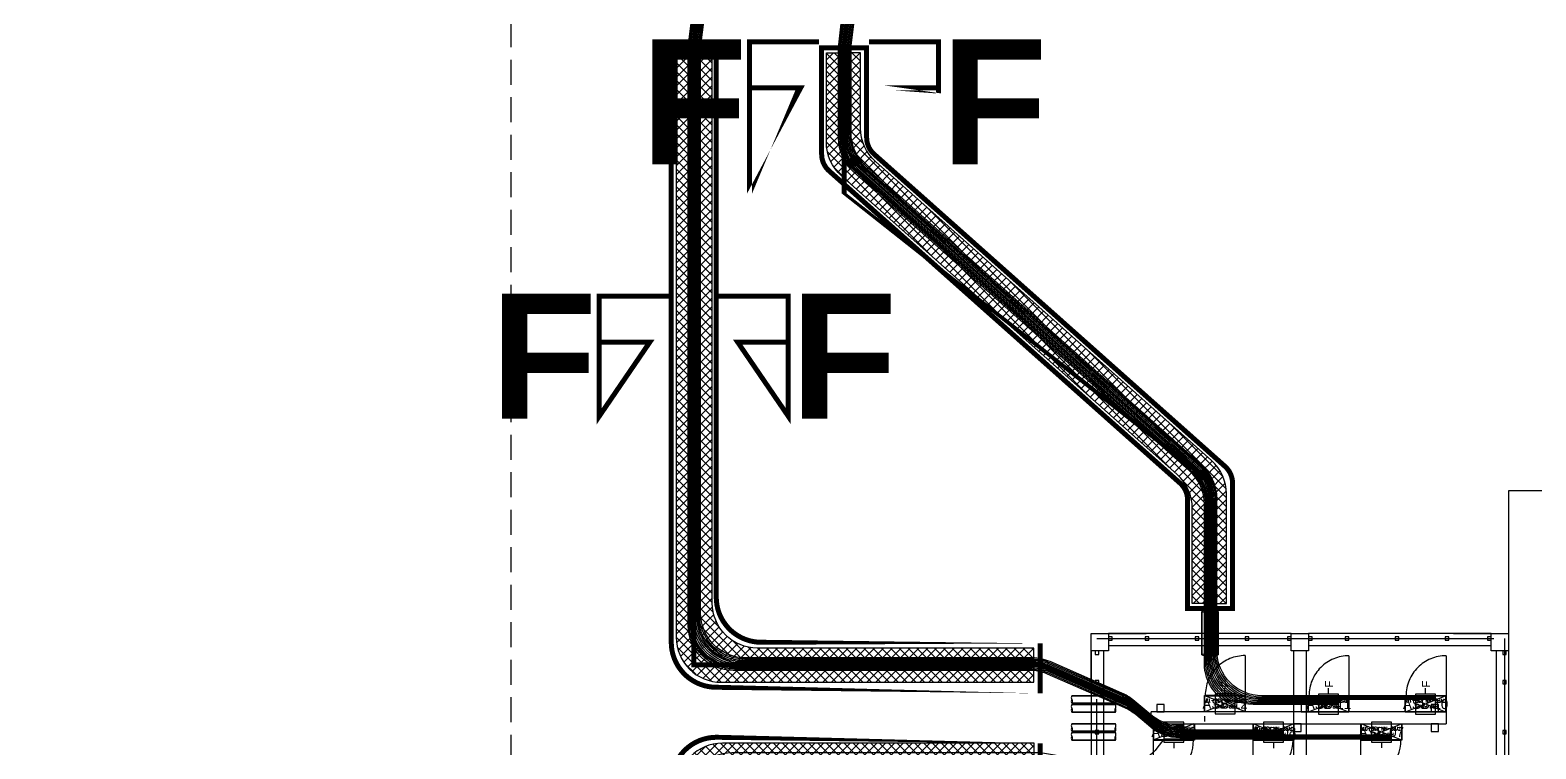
# Model space of a CAD drawing. Header units: metres. Extents: x 531333 to 531754, y 2674782 to 2675087.
# Drawn here: x 531527.43 to 531557.54, y 2674968.89 to 2674983.27 of the extents above; entities that cross this region are included whole.
import ezdxf
from ezdxf.enums import TextEntityAlignment as Align

# ---------------------------------------------------------------- set-up
doc = ezdxf.new("R2010")
doc.units = ezdxf.units.M
doc.header["$MEASUREMENT"] = 0
for name, pattern in [('DASHED', [0.75, 0.5, -0.25]), ('DASHED2', [0.375, 0.25, -0.125]), ('HIDDEN', [0.375, 0.25, -0.125]), ('PHANTOM', [63.50000000000001, 31.75, -6.35, 6.35, -6.35, 6.35, -6.35])]:
    doc.linetypes.add(name, pattern=pattern)
for name, color, linetype in [('1', 5, 'Continuous'), ('300mm Hume Pipe', 74, 'Continuous'), ('Excavation', 7, 'Continuous'), ('IDT', 7, 'Continuous'), ('LT Cable(AG) INV to LT Panel BL-13', 2, 'Continuous'), ('Messenger Wire Exc Link', 7, 'Continuous'), ('Section Marking BL-13', 2, 'Continuous'), ('Trench (AC)-BL13', 14, 'Continuous')]:
    doc.layers.add(name, color=color, linetype=linetype)
doc.styles.add('Arial', font='arial.ttf')
doc.styles.add('BoldTextStyle', font='arialbd.ttf')
doc.styles.add('RomanS', font='romans.shx')
doc.styles.get("Standard").update_dxf_attribs({"font": 'Adani Regular.ttf'})
doc.linetypes.add('FOUNDATION LAYOUT$0$FENCELINE1', pattern='A,6.35,-2.54,[133,ltypeshp.shx,S=2.54,R=0,X=-2.54,Y=0],-2.54,25.4', length=36.83)
pattern_1 = [(45, (-1277.987999999779, 922.4980000001378), (-0.08838834764831845, 0.08838834764831845), []), (135, (-1277.987999999779, 922.4980000001378), (-0.08838834764831845, -0.08838834764831843), [])]

# ---------------------------------------------------------------- blocks, each defined once
blk = doc.blocks.new('ASB')
at = {"layer": '1', "color": 5}
blk.add_lwpolyline([(-0.2, -0.2), (0.2, -0.2), (0.2, 0.2), (-0.2, 0.2)], close=True, dxfattribs=at)
at = {"layer": '1', "color": 7}
blk.add_attdef('ID', text='', height=0.2, dxfattribs=at).set_placement((0, 0), align=Align.MIDDLE_CENTER)
blk = doc.blocks.new('IDT')
at = {"layer": 'IDT', "color": 8, "linetype": 'PHANTOM', "ltscale": 0.25}
for p, q in [((33.78305947702646, 18.31032447560767), (33.78305947702646, 9.160324475607581)), ((25.63305947702636, 9.160324475607581), (25.63305947702636, 16.03532447560758)), ((33.78305947702646, 9.160324475607581), (25.63305947702636, 9.160324475607581))]:
    blk.add_line(p, q, dxfattribs=at)
at = {"layer": 'IDT', "color": 8}
for p, q in [((25.55203310577579, 9.410145771028397), (25.55203310577579, 12.06014577102826)), ((25.80203310577579, 9.410145771028397), (25.80203310577579, 12.06014577102826)), ((29.60203310577552, 9.410145771028397), (29.60203310577552, 12.06014577102826)), ((29.85203310577552, 9.410145771028397), (29.85203310577552, 12.06014577102826)), ((33.6520331057757, 9.410145771028397), (33.6520331057757, 12.06014577102826)), ((33.9020331057757, 9.410145771028397), (33.9020331057757, 12.06014577102826)), ((27.68603310577581, 11.1931585117926), (28.50403310577556, 11.1931585117926)), ((27.68603310577581, 10.86615851179261), (27.68603310577581, 11.1931585117926)), ((27.69503310577582, 10.86965851179264), (27.69503310577582, 11.18965851179257)), ((27.69503310577582, 11.18965851179257), (28.49503310577555, 11.18965851179257)), ((28.49503310577555, 11.18965851179257), (27.69503310577582, 10.86965851179264)), ((28.49503310577555, 10.86965851179264), (27.69503310577582, 11.18965851179257)), ((28.49503310577555, 11.18965851179257), (28.49503310577555, 10.86965851179264)), ((28.50403310577556, 11.1931585117926), (28.50403310577556, 10.86615851179261)), ((29.8430331057755, 11.19316355596482), (30.66103310577572, 11.19316355596482)), ((29.8430331057755, 10.86616355596482), (29.8430331057755, 11.19316355596482)), ((29.85203310577552, 10.86966355596462), (29.85203310577552, 11.18966355596478)), ((29.85203310577552, 11.18966355596478), (30.6520331057757, 11.18966355596478)), ((30.6520331057757, 11.18966355596478), (29.85203310577552, 10.86966355596462)), ((30.6520331057757, 10.86966355596462), (29.85203310577552, 11.18966355596478)), ((30.6520331057757, 11.18966355596478), (30.6520331057757, 10.86966355596462)), ((30.66103310577572, 11.19316355596482), (30.66103310577572, 10.86616355596482)), ((31.83392632624444, 11.19316355596482), (32.65192632624419, 11.19316355596482)), ((31.83392632624444, 10.86616355596482), (31.83392632624444, 11.19316355596482)), ((31.84292632624445, 10.86966355596462), (31.84292632624445, 11.18966355596478)), ((31.84292632624445, 11.18966355596478), (32.64292632624418, 11.18966355596478)), ((31.84292632624445, 10.86966355596462), (32.64292632624418, 11.18966355596478)), ((31.84292632624445, 11.18966355596478), (32.64292632624418, 10.86966355596485)), ((32.64292632624418, 11.18966355596478), (32.64292632624418, 10.86966355596485)), ((32.65192632624419, 11.19316355596482), (32.65192632624419, 10.86616355596482)), ((25.59805947702651, 11.06854747735485), (25.59805947702651, 10.99854747735469)), ((25.66805947702622, 11.06854747735485), (25.59805947702651, 11.06854747735485)), ((25.59805947702651, 10.99854747735469), (25.66805947702622, 10.99854747735469)), ((25.66805947702622, 10.99854747735469), (25.66805947702622, 11.06854747735485)), ((32.69924909500176, 10.86966355596462), (26.80203310577579, 10.86965851179286)), ((26.95103310577568, 11.01965851179273), (26.95103310577568, 10.86965851179264)), ((27.10103310577577, 11.01965851179273), (26.95103310577568, 11.01965851179273)), ((26.95103310577568, 10.86965851179264), (27.10103310577577, 10.86965851179264)), ((27.10103310577577, 10.86965851179264), (27.10103310577577, 11.01965851179273)), ((28.50403310577556, 10.86615851179261), (27.68603310577581, 10.86615851179261)), ((28.49503310577555, 10.86965851179264), (27.69503310577582, 10.86965851179264)), ((29.70203310577588, 11.01965851179273), (29.70203310577588, 10.86965851179264)), ((29.85203310577597, 11.01965851179273), (29.70203310577588, 11.01965851179273)), ((29.70203310577588, 10.86965851179264), (29.85203310577597, 10.86965851179264)), ((30.66103310577572, 10.86616355596482), (29.8430331057755, 10.86616355596482)), ((29.85203310577597, 10.86965851179264), (29.85203310577597, 11.01965851179273)), ((30.6520331057757, 10.86966355596462), (29.85203310577552, 10.86966355596462)), ((32.65192632624419, 10.86616355596482), (31.83392632624444, 10.86616355596482)), ((32.64292632624418, 10.86966355596485), (31.84292632624445, 10.86966355596462)), ((32.4369263262445, 11.0196585117925), (32.4369263262445, 10.86965851179264)), ((32.58692632624414, 11.0196585117925), (32.4369263262445, 11.0196585117925)), ((32.4369263262445, 10.86965851179264), (32.58692632624414, 10.86965851179264)), ((32.58692632624414, 10.86965851179264), (32.58692632624414, 11.0196585117925)), ((32.69925243467858, 10.86966355596758), (32.69925243467858, 10.62966355685978)), ((33.7480594770266, 11.06854747735485), (33.7480594770266, 10.99854747735469)), ((33.81805947702631, 11.06854747735485), (33.7480594770266, 11.06854747735485)), ((33.7480594770266, 10.99854747735469), (33.81805947702631, 10.99854747735469)), ((33.81805947702631, 10.99854747735469), (33.81805947702631, 11.06854747735485)), ((26.80203310577579, 10.6331585126876), (27.62003310577555, 10.6331585126876)), ((26.80203310577579, 10.3061585126876), (26.80203310577579, 10.6331585126876)), ((26.80203310577579, 10.62966355685978), (32.69924909500176, 10.62966355685978)), ((26.81103310577581, 10.30965851268763), (26.81103310577581, 10.62965851268757)), ((26.81103310577581, 10.62965851268757), (27.61103310577553, 10.62965851268757)), ((27.61103310577553, 10.62965851268757), (26.81103310577581, 10.30965851268763)), ((27.61103310577553, 10.30965851268763), (26.81103310577581, 10.62965851268757)), ((26.95103310577568, 10.62965851268757), (26.95103310577568, 10.6296585126878)), ((26.95103310577568, 10.62965851268757), (26.95103310577568, 10.47965851268748)), ((27.10103310577577, 10.62965851268757), (26.95103310577568, 10.62965851268757)), ((27.10103310577577, 10.47965851268748), (27.10103310577577, 10.62965851268757)), ((27.61103310577553, 10.62965851268757), (27.61103310577553, 10.30965851268763)), ((27.62003310577555, 10.6331585126876), (27.62003310577555, 10.3061585126876)), ((28.7430331057756, 10.6331585126876), (29.56103310577581, 10.6331585126876)), ((28.7430331057756, 10.3061585126876), (28.7430331057756, 10.6331585126876)), ((28.75203310577561, 10.30965851268763), (28.75203310577561, 10.62965851268757)), ((28.75203310577561, 10.62965851268757), (29.55203310577579, 10.62965851268757)), ((29.55203310577579, 10.62965851268757), (28.75203310577561, 10.30965851268763)), ((29.55203310577579, 10.30965851268763), (28.75203310577561, 10.62965851268757)), ((29.55203310577579, 10.62965851268757), (29.55203310577579, 10.30965851268763)), ((29.55203310577579, 10.62965851268757), (29.55203310577579, 10.47965851268748)), ((29.70203310577588, 10.62965851268757), (29.55203310577579, 10.62965851268757)), ((29.56103310577581, 10.6331585126876), (29.56103310577581, 10.3061585126876)), ((29.70203310577588, 10.47965851268748), (29.70203310577588, 10.62965851268757)), ((30.81703310577566, 10.62928158855436), (31.63503310577542, 10.62928158855436)), ((30.81703310577566, 10.30228158855437), (30.81703310577566, 10.62928158855436)), ((30.82603310577568, 10.3057815885544), (30.82603310577568, 10.62578158855433)), ((30.82603310577568, 10.62578158855433), (31.62603310577586, 10.62578158855433)), ((30.82603310577568, 10.3057815885544), (31.62603310577586, 10.62578158855433)), ((30.82603310577568, 10.61801765194389), (31.62603310577586, 10.3057815885544)), ((31.62603310577586, 10.62578158855433), (31.62603310577586, 10.3057815885544)), ((31.63503310577542, 10.62928158855436), (31.63503310577542, 10.30228158855437)), ((31.63518662643108, 10.71242244929829), (31.63518662643108, 10.8226436008905)), ((32.4369263262445, 10.62965851268757), (32.4369263262445, 10.47965851268748)), ((32.58692632624414, 10.62965851268757), (32.4369263262445, 10.62965851268757)), ((32.58692632624414, 10.47965851268748), (32.58692632624414, 10.62965851268757)), ((27.62003310577555, 10.3061585126876), (26.80203310577579, 10.3061585126876)), ((27.61103310577553, 10.30965851268763), (26.81103310577581, 10.30965851268763)), ((26.95103310577568, 10.47965851268748), (27.10103310577577, 10.47965851268748)), ((29.56103310577581, 10.3061585126876), (28.7430331057756, 10.3061585126876)), ((29.55203310577579, 10.30965851268763), (28.75203310577561, 10.30965851268763)), ((29.55203310577579, 10.47965851268748), (29.70203310577588, 10.47965851268748)), ((31.63503310577542, 10.30228158855437), (30.81703310577566, 10.30228158855437)), ((31.62603310577586, 10.3057815885544), (30.82603310577568, 10.3057815885544)), ((32.4369263262445, 10.47965851268748), (32.58692632624414, 10.47965851268748)), ((25.59805947702651, 10.06854747735485), (25.59805947702651, 9.998547477354691)), ((25.66805947702622, 10.06854747735485), (25.59805947702651, 10.06854747735485)), ((25.59805947702651, 9.998547477354691), (25.66805947702622, 9.998547477354691)), ((25.66805947702622, 9.998547477354691), (25.66805947702622, 10.06854747735485)), ((33.7480594770266, 10.06854747735485), (33.7480594770266, 9.998547477354691)), ((33.81805947702631, 10.06854747735485), (33.7480594770266, 10.06854747735485)), ((33.7480594770266, 9.998547477354691), (33.81805947702631, 9.998547477354691)), ((33.81805947702631, 9.998547477354691), (33.81805947702631, 10.06854747735485)), ((25.55203310577579, 9.06014577102826), (25.55203310577579, 9.410145771028397)), ((25.55203310577579, 9.410145771028397), (25.9020331057757, 9.410145771028397)), ((25.59805947702651, 9.480145771028333), (25.59805947702651, 9.410145771028397)), ((25.66805947702622, 9.480145771028333), (25.59805947702651, 9.480145771028333)), ((25.59805947702651, 9.410145771028397), (25.66805947702622, 9.410145771028397)), ((25.66805947702622, 9.410145771028397), (25.66805947702622, 9.480145771028333)), ((25.9020331057757, 9.410145771028397), (25.9020331057757, 9.06014577102826)), ((29.55203310577579, 9.06014577102826), (29.55203310577579, 9.410145771028397)), ((29.55203310577579, 9.410145771028397), (29.9020331057757, 9.410145771028397)), ((29.9020331057757, 9.410145771028397), (29.9020331057757, 9.06014577102826)), ((33.55203310577579, 9.06014577102826), (33.55203310577579, 9.410145771028397)), ((33.55203310577579, 9.410145771028397), (33.9020331057757, 9.410145771028397)), ((33.7480594770266, 9.480145771028333), (33.7480594770266, 9.410145771028397)), ((33.81805947702631, 9.480145771028333), (33.7480594770266, 9.480145771028333)), ((33.7480594770266, 9.410145771028397), (33.81805947702631, 9.410145771028397)), ((33.81805947702631, 9.410145771028397), (33.81805947702631, 9.480145771028333)), ((33.9020331057757, 9.410145771028397), (33.9020331057757, 9.06014577102826)), ((25.9020331057757, 9.06014577102826), (25.55203310577579, 9.06014577102826)), ((25.9020331057757, 9.31014577102826), (29.55203310577579, 9.31014577102826)), ((25.9020331057757, 9.195324475607663), (25.9020331057757, 9.1253244756075)), ((25.97203310577586, 9.195324475607663), (25.9020331057757, 9.195324475607663)), ((25.9020331057757, 9.1253244756075), (25.97203310577586, 9.1253244756075)), ((25.9020331057757, 9.06014577102826), (29.55203310577579, 9.06014577102826)), ((25.97203310577586, 9.1253244756075), (25.97203310577586, 9.195324475607663)), ((26.7480594770266, 9.195324475607663), (26.7480594770266, 9.1253244756075)), ((26.81805947702631, 9.195324475607663), (26.7480594770266, 9.195324475607663)), ((26.7480594770266, 9.1253244756075), (26.81805947702631, 9.1253244756075)), ((26.81805947702631, 9.1253244756075), (26.81805947702631, 9.195324475607663)), ((27.7480594770266, 9.195324475607663), (27.7480594770266, 9.1253244756075)), ((27.81805947702631, 9.195324475607663), (27.7480594770266, 9.195324475607663)), ((27.7480594770266, 9.1253244756075), (27.81805947702631, 9.1253244756075)), ((27.81805947702631, 9.1253244756075), (27.81805947702631, 9.195324475607663)), ((28.7480594770266, 9.195324475607663), (28.7480594770266, 9.1253244756075)), ((28.81805947702631, 9.195324475607663), (28.7480594770266, 9.195324475607663)), ((28.7480594770266, 9.1253244756075), (28.81805947702631, 9.1253244756075)), ((28.81805947702631, 9.1253244756075), (28.81805947702631, 9.195324475607663)), ((29.48220577756118, 9.195324475607663), (29.48220577756118, 9.1253244756075)), ((29.55220577756089, 9.195324475607663), (29.48220577756118, 9.195324475607663)), ((29.48220577756118, 9.1253244756075), (29.55220577756089, 9.1253244756075)), ((29.9020331057757, 9.06014577102826), (29.55203310577579, 9.06014577102826)), ((29.55220577756089, 9.1253244756075), (29.55220577756089, 9.195324475607663)), ((29.9020331057757, 9.31014577102826), (33.55203310577579, 9.31014577102826)), ((29.9020331057757, 9.195324475607663), (29.9020331057757, 9.1253244756075)), ((29.97203310577586, 9.195324475607663), (29.9020331057757, 9.195324475607663)), ((29.9020331057757, 9.1253244756075), (29.97203310577586, 9.1253244756075)), ((29.9020331057757, 9.06014577102826), (33.55203310577579, 9.06014577102826)), ((29.97203310577586, 9.1253244756075), (29.97203310577586, 9.195324475607663)), ((30.7480594770266, 9.195324475607663), (30.7480594770266, 9.1253244756075)), ((30.81805947702631, 9.195324475607663), (30.7480594770266, 9.195324475607663)), ((30.7480594770266, 9.1253244756075), (30.81805947702631, 9.1253244756075)), ((30.81805947702631, 9.1253244756075), (30.81805947702631, 9.195324475607663)), ((31.7480594770266, 9.195324475607663), (31.7480594770266, 9.1253244756075)), ((31.81805947702631, 9.195324475607663), (31.7480594770266, 9.195324475607663)), ((31.7480594770266, 9.1253244756075), (31.81805947702631, 9.1253244756075)), ((31.81805947702631, 9.1253244756075), (31.81805947702631, 9.195324475607663)), ((32.7480594770266, 9.195324475607663), (32.7480594770266, 9.1253244756075)), ((32.81805947702631, 9.195324475607663), (32.7480594770266, 9.195324475607663)), ((32.7480594770266, 9.1253244756075), (32.81805947702631, 9.1253244756075)), ((32.81805947702631, 9.1253244756075), (32.81805947702631, 9.195324475607663)), ((33.48203310577563, 9.195324475607663), (33.48203310577563, 9.1253244756075)), ((33.55203310577579, 9.195324475607663), (33.48203310577563, 9.195324475607663)), ((33.48203310577563, 9.1253244756075), (33.55203310577579, 9.1253244756075)), ((33.55203310577579, 9.1253244756075), (33.55203310577579, 9.195324475607663)), ((33.9020331057757, 9.06014577102826), (33.55203310577579, 9.06014577102826))]:
    blk.add_line(p, q, dxfattribs=at)
at = {"layer": 'IDT', "color": 8, "linetype": 'DASHED', "ltscale": 5}
for p, q in [((28.50403310577556, 11.99315851179233), (28.50403310577556, 11.1931585117926)), ((30.66103310577617, 11.99316355596432), (30.66103310577617, 11.19316355596482)), ((32.65192632624419, 11.99316355596454), (32.65192632624419, 11.19316355596482)), ((28.46019748933739, 11.1931585117926), (27.70403310577584, 11.1931585117926)), ((28.50403310577556, 11.1931585117926), (28.46019748933739, 11.1931585117926)), ((30.61719748933754, 11.19316355596482), (29.86103310577644, 11.19316355596482)), ((30.66103310577617, 11.19316355596482), (30.61719748933754, 11.19316355596482)), ((32.60809070980602, 11.19316355596482), (31.85192632624447, 11.19316355596482)), ((32.65192632624419, 11.19316355596482), (32.60809070980602, 11.19316355596482)), ((26.80203310577579, 9.506158512688103), (26.80203310577579, 10.3061585126876)), ((26.80203310577579, 10.3061585126876), (26.84586872221396, 10.3061585126876)), ((26.84586872221396, 10.3061585126876), (27.60203310577552, 10.3061585126876)), ((28.7430331057756, 9.506158512688103), (28.7430331057756, 10.3061585126876)), ((28.7430331057756, 10.3061585126876), (28.78686872221377, 10.3061585126876)), ((28.78686872221377, 10.3061585126876), (29.54303310577532, 10.3061585126876)), ((30.81703310577566, 9.502281588554638), (30.81703310577566, 10.30228158855437)), ((30.81703310577566, 10.30228158855437), (30.86086872221384, 10.30228158855437)), ((30.86086872221384, 10.30228158855437), (31.61703310577539, 10.30228158855437))]:
    blk.add_line(p, q, dxfattribs=at)
at = {"layer": 'IDT', "color": 7}
for p, q in [((27.68603310577581, 11.1931585117926), (28.50403310577556, 11.1931585117926)), ((27.68603310577581, 10.86615851179261), (27.68603310577581, 11.1931585117926)), ((28.09503310577546, 11.27669120714529), (28.09503310577546, 11.34921367546428)), ((28.09503310577546, 11.22553543595552), (28.09503310577546, 11.27669120714529)), ((28.50403310577556, 11.1931585117926), (28.50403310577556, 10.86615851179261)), ((29.8430331057755, 11.19316355596482), (30.66103310577572, 11.19316355596482)), ((29.8430331057755, 10.86616355596482), (29.8430331057755, 11.19316355596482)), ((30.25203310577561, 11.28019625131731), (30.25203310577561, 11.35271871963653)), ((30.25203310577561, 11.22904048012754), (30.25203310577561, 11.28019625131731)), ((30.66103310577572, 11.19316355596482), (30.66103310577572, 10.86616355596482)), ((31.83392632624444, 11.19316355596482), (32.65192632624419, 11.19316355596482)), ((31.83392632624444, 10.86616355596482), (31.83392632624444, 11.19316355596482)), ((32.24292632624409, 11.28019625131731), (32.24292632624409, 11.35271871963653)), ((32.24292632624409, 11.22904048012776), (32.24292632624409, 11.28019625131731)), ((32.65192632624419, 11.19316355596482), (32.65192632624419, 10.86616355596482)), ((28.50403310577556, 10.86615851179261), (27.68603310577581, 10.86615851179261)), ((30.66103310577572, 10.86616355596482), (29.8430331057755, 10.86616355596482)), ((32.65192632624419, 10.86616355596482), (31.83392632624444, 10.86616355596482)), ((26.80203310577579, 10.6331585126876), (27.62003310577555, 10.6331585126876)), ((26.80203310577579, 10.3061585126876), (26.80203310577579, 10.6331585126876)), ((27.62003310577555, 10.6331585126876), (27.62003310577555, 10.3061585126876)), ((28.7430331057756, 10.6331585126876), (29.56103310577581, 10.6331585126876)), ((28.7430331057756, 10.3061585126876), (28.7430331057756, 10.6331585126876)), ((29.56103310577581, 10.6331585126876), (29.56103310577581, 10.3061585126876)), ((30.81703310577566, 10.62928158855436), (31.63503310577542, 10.62928158855436)), ((30.81703310577566, 10.30228158855437), (30.81703310577566, 10.62928158855436)), ((31.63503310577542, 10.62928158855436), (31.63503310577542, 10.30228158855437)), ((27.62003310577555, 10.3061585126876), (26.80203310577579, 10.3061585126876)), ((27.21103310577544, 10.28055006587385), (27.21103310577544, 10.22939429468408)), ((29.56103310577581, 10.3061585126876), (28.7430331057756, 10.3061585126876)), ((29.1520331057757, 10.28055006587385), (29.1520331057757, 10.22939429468408)), ((31.63503310577542, 10.30228158855437), (30.81703310577566, 10.30228158855437)), ((31.22603310577577, 10.28055511004584), (31.22603310577577, 10.22939933885607)), ((27.21103310577544, 10.22939429468408), (27.21103310577544, 10.15687182636486)), ((29.1520331057757, 10.22939429468408), (29.1520331057757, 10.15687182636486)), ((31.22603310577577, 10.22939933885607), (31.22603310577577, 10.15687687053685))]:
    blk.add_line(p, q, dxfattribs=at)
at = {"layer": 'IDT', "color": 124}
for p, q in [((34.28454869628402, 11.19321100944774), (33.41546722306956, 11.19321100944774)), ((33.41546722306956, 11.19321100944774), (34.28454869628402, 11.19321100944774)), ((33.41546722306956, 11.04321100944787), (34.28454869628402, 11.04321100944787)), ((34.28454869628402, 11.04321100944787), (33.41546722306956, 11.04321100944787)), ((34.28454869628584, 11.01616355596605), (33.41546722307137, 11.01616355596605)), ((33.41546722307137, 11.01616355596605), (34.28454869628584, 11.01616355596605)), ((33.41546722307137, 10.86616355596618), (34.28454869628584, 10.86616355596618)), ((34.28454869628584, 10.86616355596618), (33.41546722307137, 10.86616355596618)), ((34.28454869628402, 10.63321101034273), (33.41546722306956, 10.63321101034273)), ((33.41546722306956, 10.63321101034273), (34.28454869628402, 10.63321101034273)), ((33.41546722306956, 10.48321101034287), (34.28454869628402, 10.48321101034287)), ((34.28454869628402, 10.48321101034287), (33.41546722306956, 10.48321101034287)), ((34.28454869628584, 10.45616355686104), (33.41546722307137, 10.45616355686104)), ((33.41546722307137, 10.45616355686104), (34.28454869628584, 10.45616355686104)), ((33.41546722307137, 10.30616355686118), (34.28454869628584, 10.30616355686118)), ((34.28454869628584, 10.30616355686118), (33.41546722307137, 10.30616355686118)), ((31.3578251571378, 9.487376799342314), (31.3578251571378, 8.61829532612785)), ((31.3578251571378, 8.61829532612785), (31.3578251571378, 9.487376799342314)), ((31.50782515713789, 8.61829532612785), (31.50782515713789, 9.487376799342314)), ((31.50782515713789, 9.487376799342314), (31.50782515713789, 8.61829532612785)), ((31.53487261061926, 9.487376799344133), (31.53487261061926, 8.618295326129669)), ((31.53487261061926, 8.618295326129669), (31.53487261061926, 9.487376799344133)), ((31.68487261061935, 8.618295326129669), (31.68487261061935, 9.487376799344133)), ((31.68487261061935, 9.487376799344133), (31.68487261061935, 8.618295326129669))]:
    blk.add_line(p, q, dxfattribs=at)
at = {"layer": 'IDT', "color": 8, "linetype": 'HIDDEN', "ltscale": 2.5}
blk.add_line((26.80203310577579, 10.62966355685978), (26.80203292904551, 10.86965851179264), dxfattribs=at)
at = {"layer": 'IDT', "color": 8, "linetype": 'DASHED2', "ltscale": 5}
for p, q in [((25.55203310577579, 9.06014577102826), (25.55203310577579, 10.1601457710284)), ((33.9020331057757, 10.1601457710284), (33.9020331057757, 9.06014577102826)), ((26.6520331057757, 9.06014577102826), (25.55203310577579, 9.06014577102826)), ((33.9020331057757, 9.06014577102826), (32.80203310577579, 9.06014577102826))]:
    blk.add_line(p, q, dxfattribs=at)
at = {"layer": 'IDT', "color": 243, "linetype": 'DASHED'}
blk.add_lwpolyline([(45.49999999962691, 32.58580025943296), (45.4999999996269, -4.032314963696315), (-1.30442248516332e-09, -4.032314963696308), (-1.304414354308392e-09, 32.58580025943297)], close=True, dxfattribs=at)
at = {"layer": 'IDT', "color": 7, "linetype": 'FOUNDATION LAYOUT$0$FENCELINE1', "ltscale": 0.01}
blk.add_lwpolyline([(19.91065726106834, 22.48539390819508), (11.80103310577559, 22.48539390819508), (11.80103310577559, 6.210393908265019), (19.73137271900467, 6.210393908225001), (25.55203310577579, 6.210393908225001), (25.55203310577579, 9.06014577102826)], dxfattribs=at)
at = {"layer": 'IDT', "color": 8, "linetype": 'DASHED', "ltscale": 5}
for centre, start, end in [((28.50403310577556, 11.1931585117926), 90, 180), ((30.66103310577617, 11.19316355596482), 90, 180), ((32.65192632624419, 11.19316355596482), 90, 180), ((26.80203310577579, 10.3061585126876), 270, 0), ((28.7430331057756, 10.3061585126876), 270, 0), ((30.81703310577566, 10.30228158855437), 270, 0)]:
    blk.add_arc(centre, 0.7999999999996508, start, end, dxfattribs=at)
at = {"layer": 'IDT', "color": 124}
for centre, radius, start, end in [((33.46528137758176, 11.15571100944828), 0.06235142331725626, 143.0276363458421, 216.9723636541578), ((33.36565306855007, 11.15571100944715), 0.06235142332423081, 323.0276363719184, 36.97236362808165), ((34.33436285080396, 11.15571100944715), 0.06235142332423081, 143.0276363719183, 216.9723636280808), ((34.23473454177227, 11.15571100944828), 0.06235142331725626, 323.0276363458421, 36.9723636541579), ((33.46528137758449, 11.0807110094471), 0.06235142331974031, 143.0276363562435, 216.9723636280808), ((33.46528137758358, 10.97866355596659), 0.06235142331725626, 143.0276363458421, 216.9723636541578), ((33.46528137758631, 10.90366355596541), 0.06235142331974031, 143.0276363562435, 216.9723636280808), ((33.36565306855189, 10.97866355596545), 0.06235142332423081, 323.0276363719184, 36.97236362808165), ((34.33436285080577, 10.97866355596545), 0.06235142332423081, 143.0276363719183, 216.9723636280808), ((34.23473454176909, 11.0807110094471), 0.06235142331974031, 323.0276363719184, 36.9723636437565), ((34.23473454177409, 10.97866355596659), 0.06235142331725626, 323.0276363458421, 36.9723636541579), ((34.23473454177091, 10.90366355596541), 0.06235142331974031, 323.0276363719184, 36.9723636437565), ((33.46528137758176, 10.59571101034328), 0.06235142331725626, 143.0276363458421, 216.9723636541578), ((33.46528137758449, 10.5207110103421), 0.06235142331974031, 143.0276363562435, 216.9723636280808), ((33.36565306855007, 10.59571101034214), 0.06235142332423081, 323.0276363719184, 36.97236362808165), ((34.33436285080396, 10.59571101034214), 0.06235142332423081, 143.0276363719183, 216.9723636280808), ((34.23473454177227, 10.59571101034328), 0.06235142331725626, 323.0276363458421, 36.9723636541579), ((34.23473454176909, 10.5207110103421), 0.06235142331974031, 323.0276363719184, 36.9723636437565), ((33.46528137758358, 10.41866355686159), 0.06235142331725626, 143.0276363458421, 216.9723636541578), ((33.46528137758631, 10.34366355686041), 0.06235142331974031, 143.0276363562435, 216.9723636280808), ((33.36565306855189, 10.41866355686045), 0.06235142332423081, 323.0276363719184, 36.97236362808165), ((34.33436285080577, 10.41866355686045), 0.06235142332423081, 143.0276363719183, 216.9723636280808), ((34.23473454177409, 10.41866355686159), 0.06235142331725626, 323.0276363458421, 36.9723636541579), ((34.23473454177091, 10.34366355686041), 0.06235142331974031, 323.0276363719184, 36.9723636437565), ((31.39532515713725, 9.43756264482738), 0.06235142331974176, 53.02763635368521, 126.9723636463148), ((31.47032515713798, 9.437562644830336), 0.06235142331725626, 53.02763635368521, 126.9723636463148), ((31.47032515713707, 9.537190953862023), 0.06235142332423227, 233.0276363536852, 306.9723636463148), ((31.57237261061871, 9.4375626448292), 0.06235142331974176, 53.02763635368521, 126.9723636463148), ((31.6473726106199, 9.437562644832155), 0.06235142331725626, 53.02763635368521, 126.9723636463148), ((31.64737261061853, 9.537190953863842), 0.06235142332423227, 233.0276363536852, 306.9723636463148), ((31.39532515713725, 8.668109480642784), 0.06235142331974176, 233.0276363536852, 306.9723636463148), ((31.47032515713707, 8.568481171608141), 0.06235142332423227, 53.02763635368521, 126.9723636463148), ((31.47032515713798, 8.668109480639828), 0.06235142331725626, 233.0276363536852, 306.9723636463148), ((31.57237261061871, 8.668109480644603), 0.06235142331974176, 233.0276363536852, 306.9723636463148), ((31.64737261061853, 8.56848117160996), 0.06235142332423227, 53.02763635368521, 126.9723636463148), ((31.6473726106199, 8.668109480641647), 0.06235142331725626, 233.0276363536852, 306.9723636463148)]:
    blk.add_arc(centre, radius, start, end, dxfattribs=at)
at = {"layer": 'IDT', "color": 7, "style": 'RomanS', "width": 0.9}
for s, p in [('TYPE-NN ASB-07', (27.7076995839623, 10.93018908066722)), ('FRP PANEL', (27.85184958396192, 11.04685574733401)), ('TYPE-NN ASB-08', (29.86469958396199, 10.93019412483943)), ('FRP PANEL', (30.00884958396207, 11.04686079150599)), ('TYPE-NN ASB-09', (31.85709280443078, 10.93019412483943)), ('FRP PANEL', (31.99974280443055, 11.04686079150622)), ('FRP PANEL', (26.96784958396191, 10.486855748229)), ('FRP PANEL', (28.90884958396217, 10.486855748229)), ('FRP PANEL', (30.98284958396223, 10.48686079240099)), ('TYPE-NN ASB-10', (26.82369958396228, 10.37018908156222)), ('TYPE-NN ASB-11', (28.7736995839621, 10.37018908156222)), ('TYPE-NN ASB-12', (30.83869958396215, 10.37019412573443))]:
    blk.add_text(s, height=0.07, dxfattribs=at).set_placement(p)
at = {"layer": 'IDT', "color": 7, "style": 'Arial'}
for p in [(27.11984584907739, 10.13972772747468), (29.06084584907765, 10.13972772747468), (31.13484584907772, 10.13973277164666)]:
    blk.add_text('F', height=0.16, rotation=270, dxfattribs=at).set_placement(p)

msp = doc.modelspace()

# ---------------------------------------------------------------- hatches: boundary and pattern name
at = {"layer": '300mm Hume Pipe'}
h = msp.add_hatch(dxfattribs=at)
h.set_pattern_fill('ANSI37', color=74)
h.set_pattern_definition(pattern_1)
edge = h.paths.add_edge_path()
edge.add_line((531540.3472843688, 2674982.827486473), (531540.3472843701, 2674971.123132979))
edge.add_arc((531541.2472843701, 2674971.123132979), 0.9000000000232831, 180.0000000296449, 270.0000000074112)
edge.add_line((531541.2472843702, 2674970.223132979), (531547.5001698036, 2674970.223132984))
edge.add_line((531547.5001698036, 2674970.223132984), (531547.5001698036, 2674970.523132984))
edge.add_line((531547.5001698036, 2674970.523132984), (531541.5472843703, 2674970.523132979))
edge.add_arc((531541.5472843702, 2674971.423132979), 0.900000000372529, 180.0000000296449, 270.00000000741124, ccw=False)
edge.add_line((531540.6472843701, 2674971.423132979), (531540.6472843689, 2674982.827486473))
edge.add_line((531540.6472843689, 2674982.827486473), (531540.3472843688, 2674982.827486473))
edge = h.paths.add_edge_path(flags=17)
edge.add_line((531540.7674409292, 2674982.827486473), (531540.7674409292, 2674971.507195848))
edge.add_arc((531541.6674409291, 2674971.507195848), 0.8999999999068677, 180.0000000296449, 270.0000000815235)
edge.add_line((531541.6674409304, 2674970.607195848), (531547.5001698036, 2674970.607195856))
edge.add_line((531547.5001698036, 2674970.607195856), (531547.5001698036, 2674970.907195855))
edge.add_line((531547.5001698036, 2674970.907195855), (531541.9674409305, 2674970.907195847))
edge.add_arc((531541.9674409291, 2674971.807195848), 0.900000000372529, 180.0000000296449, 270.0000000889347, ccw=False)
edge.add_line((531541.0674409292, 2674971.807195847), (531541.0674409292, 2674982.827486473))
edge.add_line((531541.0674409292, 2674982.827486473), (531540.7674409292, 2674982.827486473))
h = msp.add_hatch(dxfattribs=at)
h.set_pattern_fill('ANSI37', color=74)
h.set_pattern_definition(pattern_1)
edge = h.paths.add_edge_path()
edge.add_line((531551.0502895743, 2674971.796708546), (531551.3502895741, 2674971.796708546))
edge.add_line((531551.3502895741, 2674971.796708546), (531551.3502895741, 2674973.987289007))
edge.add_arc((531550.450289574, 2674973.987289008), 0.9000000001396984, 359.9999999703551, 408.3287436989939)
edge.add_line((531551.048659707, 2674974.659563642), (531544.3345955843, 2674980.635537201))
edge.add_arc((531544.9329657172, 2674981.307811836), 0.9000000002000091, 180, 228.3287437242394, ccw=False)
edge.add_line((531544.032965717, 2674981.307811836), (531544.0329657171, 2674982.814203433))
edge.add_line((531544.0329657171, 2674982.814203433), (531543.7329657173, 2674982.814203433))
edge.add_line((531543.7329657173, 2674982.814203433), (531543.7329657172, 2674981.173210654))
edge.add_arc((531544.6329657173, 2674981.173210654), 0.9000000001396984, 180, 228.3287437187034)
edge.add_line((531544.0345955844, 2674980.50093602), (531550.7486597073, 2674974.52496246))
edge.add_arc((531550.1502895743, 2674973.852687825), 0.9000000002774085, 0, 48.32874371870338, ccw=False)
edge.add_line((531551.0502895743, 2674973.852687825), (531551.0502895743, 2674971.796708546))
edge = h.paths.add_edge_path()
edge.add_line((531543.6489028458, 2674982.762976613), (531543.6489028457, 2674981.135494115))
edge.add_arc((531544.5489028458, 2674981.135494115), 0.9000000001396984, 180, 228.3287437187034)
edge.add_line((531543.9505327129, 2674980.46321948), (531550.6645968356, 2674974.487245921))
edge.add_arc((531550.0662267026, 2674973.814971286), 0.9000000002774085, 0, 48.32874371870338, ccw=False)
edge.add_line((531550.9662267028, 2674973.814971286), (531550.9662267028, 2674971.796708546))
edge.add_line((531550.9662267028, 2674971.796708546), (531550.6662267027, 2674971.796708546))
edge.add_line((531550.6662267027, 2674971.796708546), (531550.6662267026, 2674973.705169657))
edge.add_arc((531549.7662267024, 2674973.705169657), 0.9000000002561137, 0, 48.33614239118482)
edge.add_line((531550.3645100186, 2674974.377521554), (531543.6506195298, 2674980.351786938))
edge.add_arc((531544.2489028458, 2674981.024138836), 0.8999999999562208, 180, 228.336142402258, ccw=False)
edge.add_line((531543.3489028458, 2674981.024138836), (531543.3489028458, 2674982.814203433))
edge.add_line((531543.3489028458, 2674982.814203433), (531543.6489028458, 2674982.814203433))
edge.add_line((531543.6489028458, 2674982.814203433), (531543.6489028458, 2674982.762976613))
h = msp.add_hatch(dxfattribs=at)
h.set_pattern_fill('ANSI37', color=74)
h.set_pattern_definition(pattern_1)
edge = h.paths.add_edge_path(flags=17)
edge.add_line((531540.7474550339, 2674945.808283587), (531541.047454416, 2674945.808283587))
edge.add_line((531541.047454416, 2674945.808283587), (531541.02979648, 2674967.443210169))
edge.add_arc((531541.9297964766, 2674967.443132984), 0.8999999999569535, 89.99999999258881, 179.9950862658553, ccw=False)
edge.add_line((531541.9297964767, 2674968.343132985), (531547.5022826138, 2674968.343132984))
edge.add_line((531547.5022826138, 2674968.343132984), (531547.5022826138, 2674968.643132984))
edge.add_line((531547.5022826138, 2674968.643132984), (531541.6298221949, 2674968.643132985))
edge.add_arc((531541.6298221947, 2674967.743132985), 0.8999999999068677, 89.99999998517754, 179.9950875109413)
edge.add_line((531540.7298221982, 2674967.74321015), (531540.7474550339, 2674945.808283587))
edge = h.paths.add_edge_path()
edge.add_line((531547.5022826139, 2674968.703132984), (531547.5022826139, 2674969.003132984))
edge.add_line((531547.5022826139, 2674969.003132984), (531541.2697816613, 2674969.003132985))
edge.add_arc((531541.2697816611, 2674968.103132985), 0.8999999994412065, 89.99999998517754, 179.9952226917694)
edge.add_line((531540.3697816643, 2674968.103208027), (531540.3874539218, 2674945.808283587))
edge.add_line((531540.3874539218, 2674945.808283587), (531540.6874533038, 2674945.808283587))
edge.add_line((531540.6874533038, 2674945.808283587), (531540.6697566425, 2674967.803208045))
edge.add_arc((531541.5697566393, 2674967.803132984), 0.899999999893729, 89.99999998517762, 179.9952214763277, ccw=False)
edge.add_line((531541.5697566395, 2674968.703132984), (531547.5022826139, 2674968.703132984))

# ---------------------------------------------------------------- linework, layer by layer
at = {"layer": '300mm Hume Pipe', "color": 74}
for points in [[(531540.3472843688, 2674982.827486473), (531540.3472843701, 2674971.123132979, 0.414213562368789), (531541.2472843702, 2674970.223132979), (531547.5001698036, 2674970.223132984), (531547.5001698036, 2674970.523132984), (531541.5472843703, 2674970.523132979, -0.4142135623692981), (531540.6472843701, 2674971.423132979), (531540.6472843689, 2674982.827486473)], [(531540.7674409292, 2674982.827486473), (531540.7674409292, 2674971.507195848, 0.4142135627706127), (531541.6674409304, 2674970.607195848), (531547.5001698036, 2674970.607195856), (531547.5001698036, 2674970.907195855), (531541.9674409305, 2674970.907195847, -0.4142135627921673), (531541.0674409292, 2674971.807195847), (531541.0674409292, 2674982.827486473)], [(531543.6489028458, 2674982.762976613), (531543.6489028457, 2674981.135494115, 0.2140562423256003), (531543.9505327129, 2674980.46321948), (531550.6645968356, 2674974.487245921, -0.2140562423092027), (531550.9662267028, 2674973.814971286), (531550.9662267028, 2674971.796708546), (531550.6662267027, 2674971.796708546), (531550.6662267026, 2674973.705169657, 0.2140900045463655), (531550.3645100186, 2674974.377521554), (531543.6506195298, 2674980.351786938, -0.2140900045615197), (531543.3489028458, 2674981.024138836), (531543.3489028458, 2674982.814203433), (531543.6489028458, 2674982.814203433), (531543.6489028458, 2674982.762976613)], [(531551.0502895743, 2674971.796708546), (531551.3502895741, 2674971.796708546), (531551.3502895741, 2674973.987289007, 0.2140562423100663), (531551.048659707, 2674974.659563642), (531544.3345955843, 2674980.635537201, -0.2140562423329815), (531544.032965717, 2674981.307811836), (531544.0329657171, 2674982.814203433), (531543.7329657173, 2674982.814203433), (531543.7329657172, 2674981.173210654, 0.2140562423301491), (531544.0345955844, 2674980.50093602), (531550.7486597073, 2674974.52496246, -0.2140562423100663), (531551.0502895743, 2674973.852687825)], [(531547.5022826139, 2674968.703132984), (531547.5022826139, 2674969.003132984), (531541.2697816613, 2674969.003132985, 0.4141891411716305), (531540.3697816643, 2674968.103208027), (531540.3874539218, 2674945.808283587), (531540.6874533038, 2674945.808283587), (531540.6697566425, 2674967.803208045, -0.4141891350907431), (531541.5697566395, 2674968.703132984)]]:
    msp.add_lwpolyline(points, format="xyb", close=True, dxfattribs=at)
at = {"layer": 'Excavation', "color": 3, "const_width": 0.1}
for points in [[(531549.4624020943, 2674969.769768927), (531547.622282614, 2674970.573132983), (531540.6972843688, 2674970.573132983), (531540.6972843688, 2674982.914203433)], [(531551.0219354836, 2674970.732471424), (531551.0219354836, 2674974.236423512), (531543.7046116265, 2674980.751225982), (531543.7046116266, 2674982.914203433)]]:
    msp.add_lwpolyline(points, dxfattribs=at)
at = {"layer": 'LT Cable(AG) INV to LT Panel BL-13'}
for points in [[(531550.501962194, 2674969.312269828), (531550.4151082534, 2674969.312269828, -0.1761025638233714), (531549.837199873, 2674969.522326421), (531549.4893431173, 2674969.813697181, 0.07152684150316745), (531549.2715364238, 2674969.948573013), (531547.8127534116, 2674970.585452221, 0.1032748659374062), (531547.4526517246, 2674970.660632983), (531541.684784369, 2674970.660632983, -0.4142135623935497), (531540.7847843688, 2674971.560632983), (531540.7847843688, 2674982.85425544, -0.0313352741816358), (531540.7918401816, 2674982.966730675), (531540.8511589244, 2674983.437663913, 0.03133527419364576), (531540.8582147371, 2674983.550139148), (531540.8582147371, 2675070.56466928, 0.414213562373095), (531539.9582147371, 2675071.46466928), (531368.0295845182, 2675071.46466928, -0.414213562373095), (531367.1295845181, 2675072.36466928), (531367.1295845181, 2675072.687769276)], [(531550.501962194, 2674969.337269828), (531550.4151082534, 2674969.337269828, -0.1761025638233714), (531549.837199873, 2674969.547326421), (531549.4836610523, 2674969.843456576, 0.07152684150316745), (531549.2658543588, 2674969.978332407), (531547.8179728236, 2674970.610452221, 0.1032748659291951), (531547.4578711366, 2674970.685632983), (531541.709784369, 2674970.685632983, -0.4142135623936106), (531540.8097843688, 2674971.585632983), (531540.8097843688, 2674982.852687136, -0.03133527410765835), (531540.8168401816, 2674982.965162371), (531540.8761589243, 2674983.43609561, 0.03133527411147326), (531540.883214737, 2674983.548570844), (531540.8832147372, 2675070.58966928, 0.4142135623734826), (531539.9832147371, 2675071.48966928), (531465.2055845181, 2675071.48966928, -0.414213562373095), (531464.3055845181, 2675072.38966928), (531464.3055845181, 2675072.687769276)], [(531550.501962194, 2674969.362269828), (531550.4151082534, 2674969.362269828, -0.1761025638233714), (531549.837199873, 2674969.572326421), (531549.4779789873, 2674969.87321597, 0.0715268414752495), (531549.2601722939, 2674970.008091802), (531547.8231922354, 2674970.635452221, 0.1032748659037654), (531547.4630905486, 2674970.710632983), (531541.7347843688, 2674970.710632983, -0.414213562373095), (531540.8347843688, 2674971.610632983), (531540.8347843688, 2674982.851118832, -0.0313352742060429), (531540.8418401815, 2674982.963594067), (531540.9011589244, 2674983.434527306, 0.03133527419355885), (531540.9082147372, 2674983.547002541), (531540.9082147371, 2675070.614669281, 0.4142135623727074), (531540.008214737, 2675071.51466928), (531529.9895845181, 2675071.51466928, -0.414213562373095), (531529.0895845181, 2675072.41466928), (531529.0895845181, 2675072.687769276)], [(531552.4912512618, 2674969.262269828), (531550.4151082534, 2674969.262269828, -0.1761025638233714), (531549.837199873, 2674969.472326422), (531549.5007072474, 2674969.754178392, 0.0715268414752495), (531549.282900554, 2674969.889054223), (531547.8023145875, 2674970.535452222, 0.1032748659539574), (531547.4422129005, 2674970.610632984), (531541.6347843689, 2674970.610632983, -0.414213562393429), (531540.7347843688, 2674971.510632983), (531540.7347843688, 2674982.857392047, -0.03133527415685063), (531540.7418401815, 2674982.969867282), (531540.8011589244, 2674983.440800521, 0.03133527416622611), (531540.8082147371, 2674983.553275755), (531540.8082147371, 2675040.51466928, 0.414213562373095), (531539.9082147371, 2675041.41466928), (531400.4215845182, 2675041.41466928, -0.414213562373095), (531399.5215845181, 2675042.31466928), (531399.5215845181, 2675042.687769276)], [(531550.501962194, 2674969.287269828), (531550.4151082534, 2674969.287269828, -0.1761025638233714), (531549.837199873, 2674969.497326422), (531549.4950251824, 2674969.783937786, 0.07152684144733155), (531549.2772184891, 2674969.918813618), (531547.8075339996, 2674970.560452221, 0.1032748659456602), (531547.4474323125, 2674970.635632983), (531541.6597843689, 2674970.635632983, -0.4142135623934891), (531540.7597843688, 2674971.535632983), (531540.7597843688, 2674982.855823744, -0.03133527415685063), (531540.7668401815, 2674982.968298978), (531540.8261589244, 2674983.439232217, 0.03133527416622611), (531540.8332147371, 2674983.551707452), (531540.8332147371, 2675040.53966928, 0.414213562373095), (531539.9332147371, 2675041.43966928), (531497.5975845181, 2675041.43966928, -0.414213562373095), (531496.6975845181, 2675042.33966928), (531496.6975845181, 2675042.687769276)], [(531552.4912512618, 2674969.212269828), (531550.4151082534, 2674969.212269828, -0.1761025638233714), (531549.837199873, 2674969.422326422), (531549.5120713772, 2674969.694659603, 0.07152684150316745), (531549.2942646837, 2674969.829535434), (531547.7918757637, 2674970.485452221, 0.1032748659169098), (531547.4317740768, 2674970.560632983), (531541.584784369, 2674970.560632983, -0.4142135623933099), (531540.6847843688, 2674971.460632983), (531540.6847843688, 2674982.860528654, -0.03133527413206567), (531540.6918401816, 2674982.973003889), (531540.7511589244, 2674983.443937128, 0.03133527413880646), (531540.7582147372, 2674983.556412363), (531540.7582147372, 2675017.96466928, 0.414213562373095), (531539.8582147371, 2675018.86466928), (531400.4215845182, 2675018.86466928, -0.414213562373095), (531399.5215845181, 2675019.76466928), (531399.5215845181, 2675020.187769276)], [(531552.4912512618, 2674969.237269828), (531550.4151082534, 2674969.237269828, -0.1761025638233714), (531549.837199873, 2674969.447326422), (531549.5063893123, 2674969.724418997, 0.07152684150316745), (531549.2885826188, 2674969.859294829), (531547.7970951757, 2674970.510452222, 0.1032748659622984), (531547.4369934886, 2674970.585632984), (531541.6097843689, 2674970.585632983, -0.4142135623933694), (531540.7097843688, 2674971.485632983), (531540.7097843688, 2674982.858960351, -0.0313352741816358), (531540.7168401815, 2674982.971435586), (531540.7761589243, 2674983.442368824, 0.03133527419364576), (531540.7832147371, 2674983.554844059), (531540.7832147371, 2675017.989669281, 0.414213562373095), (531539.883214737, 2675018.88966928), (531497.5975845181, 2675018.88966928, -0.414213562373095), (531496.6975845181, 2675019.78966928), (531496.6975845181, 2675020.187769276)], [(531554.6482512617, 2674969.162269828), (531550.4151082534, 2674969.162269828, -0.1761025638233714), (531549.837199873, 2674969.372326422), (531549.5234355074, 2674969.635140813, 0.07152684150316745), (531549.3056288139, 2674969.770016645), (531547.7814369398, 2674970.435452221, 0.1032748659335312), (531547.4213352528, 2674970.510632983), (531541.5347843689, 2674970.510632983, -0.414213562393192), (531540.6347843688, 2674971.410632983), (531540.6347843688, 2674982.863665262, -0.03133527415685063), (531540.6418401815, 2674982.976140496), (531540.7011589244, 2674983.447073735, 0.03133527416622611), (531540.7082147371, 2674983.55954897), (531540.7082147371, 2674995.41466928, 0.414213562373095), (531539.8082147371, 2674996.31466928), (531400.4215845182, 2674996.31466928, -0.414213562373095), (531399.5215845181, 2674997.21466928), (531399.5215845181, 2674997.687769276)], [(531552.4912512618, 2674969.187269828), (531550.4151082534, 2674969.187269828, -0.1761025638233714), (531549.837199873, 2674969.397326422), (531549.5177534423, 2674969.664900208, 0.0715268414752495), (531549.2999467489, 2674969.79977604), (531547.7866563518, 2674970.460452221, 0.1032748659251984), (531547.4265546649, 2674970.535632983), (531541.559784369, 2674970.535632983, -0.4142135623932508), (531540.6597843688, 2674971.435632983), (531540.6597843688, 2674982.862096958, -0.03133527415685063), (531540.6668401816, 2674982.974572193), (531540.7261589244, 2674983.445505432, 0.03133527416622611), (531540.7332147371, 2674983.557980666), (531540.7332147371, 2674995.43966928, 0.414213562373095), (531539.8332147371, 2674996.33966928), (531497.5975845181, 2674996.33966928, -0.414213562373095), (531496.6975845181, 2674997.23966928), (531496.6975845181, 2674997.687769276)], [(531554.6482512617, 2674969.112269829), (531550.4151082534, 2674969.112269829, -0.1761025638233714), (531549.837199873, 2674969.322326422), (531549.5347996375, 2674969.575622024, 0.07152684144733155), (531549.3169929442, 2674969.710497856), (531547.7709981159, 2674970.385452222, 0.1032748659503297), (531547.4108964289, 2674970.460632984), (531541.4847843689, 2674970.460632983, -0.4142135623930754), (531540.5847843688, 2674971.360632983), (531540.5847843688, 2674982.866801868, -0.0313352742060429), (531540.5918401815, 2674982.979277103), (531540.6511589244, 2674983.450210343, 0.03133527419551143), (531540.6582147372, 2674983.562685578), (531540.6582147371, 2674995.364669281, 0.4142135623704106), (531539.758214737, 2674996.26466928), (531513.6138910555, 2674996.26466928, 0.414213562373095), (531512.7138910554, 2674995.364669281), (531512.7138910554, 2674967.16466928, -0.414213562373095), (531511.8138910554, 2674966.26466928), (531400.4215845182, 2674966.26466928, -0.414213562373095), (531399.5215845181, 2674967.16466928), (531399.5215845181, 2674967.687769276)], [(531554.6482512617, 2674969.137269828), (531550.4151082534, 2674969.137269828, -0.1761025638233714), (531549.837199873, 2674969.347326422), (531549.5291175726, 2674969.605381418, 0.07152684143401518), (531549.3113108791, 2674969.74025725), (531547.7762175278, 2674970.410452222, 0.1032748659419083), (531547.4161158408, 2674970.485632984), (531541.5097843689, 2674970.485632983, -0.4142135623931337), (531540.6097843688, 2674971.385632983), (531540.6097843688, 2674982.865233565, -0.03133527413206567), (531540.6168401815, 2674982.9777088), (531540.6761589244, 2674983.448642039, 0.03133527413880646), (531540.6832147371, 2674983.561117274), (531540.6832147371, 2674995.38966928, 0.414213562373095), (531539.7832147371, 2674996.28966928), (531513.5888910554, 2674996.28966928, 0.414213562373095), (531512.6888910554, 2674995.38966928), (531512.6888910554, 2674967.18966928, -0.414213562373095), (531511.7888910554, 2674966.28966928), (531497.5975845181, 2674966.28966928, -0.414213562373095), (531496.6975845181, 2674967.18966928), (531496.6975845181, 2674967.687769276)], [(531554.6482512617, 2674969.087269829), (531550.1003580414, 2674969.087269829), (531549.9606229794, 2674968.903927952, -0.2789365653907188), (531549.0938624393, 2674968.562231098), (531547.7088372571, 2674968.797882385, 0.0421570470667935), (531547.5578786567, 2674968.810632983), (531541.4604533361, 2674968.810632984, 0.4144704383409407), (531540.5604536821, 2674967.90984373), (531540.5799105407, 2674945.722875188, 0.0214273890802457), (531540.5832808173, 2674945.645845683), (531540.6265703063, 2674945.147063286, -0.0216467281444085), (531540.6299409288, 2674945.069244526), (531540.6299409288, 2674929.91466928, -0.414213562373095), (531539.7299409288, 2674929.01466928), (531529.9895845181, 2674929.01466928, -0.414213562373095), (531529.0895845181, 2674929.91466928), (531529.0895845181, 2674930.187769276)]]:
    msp.add_lwpolyline(points, format="xyb", dxfattribs=at)
at = {"layer": 'LT Cable(AG) INV to LT Panel BL-13', "color": 5}
for points in [[(531555.5322512618, 2674969.928469156), (531552.0344354836, 2674969.928469156, -0.4142135623503636), (531551.1344354836, 2674970.828469156), (531551.1344354836, 2674973.883163451, 0.2140186322298722), (531550.8329023168, 2674974.555352003), (531544.118644793, 2674980.533228937, -0.2140186322568373), (531543.8171116264, 2674981.205417488), (531543.8171116266, 2674982.857632794, -0.02889961564611322), (531543.8231149467, 2674982.961411098), (531543.8787802367, 2674983.440938925, 0.02890407462839926), (531543.8847835567, 2674983.544733267), (531543.8832362887, 2675070.367830346, -0.414218782009457), (531544.7832362886, 2675071.267846385), (531621.9889842182, 2675071.267846385, 0.4142135623713489), (531622.8889842182, 2675072.167846385), (531622.8889842182, 2675072.687769276)], [(531555.5322512618, 2674969.953469156), (531552.0594354835, 2674969.953469156, -0.4142135623503636), (531551.1594354835, 2674970.853469156), (531551.1594354835, 2674973.894378056, 0.2140186322278064), (531550.8579023168, 2674974.566566608), (531544.1436447931, 2674980.544443542, -0.2140186322424858), (531543.8421116264, 2674981.216632093), (531543.8421116265, 2674982.856186606, -0.02889961571124006), (531543.8481149466, 2674982.959964909), (531543.9037802625, 2674983.439492959, 0.02890407468114025), (531543.9097835824, 2674983.543287301), (531543.9082367342, 2675070.342830346, -0.4142187820110532), (531544.8082367341, 2675071.242846385), (531719.1649842182, 2675071.242846385, 0.414213562373095), (531720.0649842182, 2675072.142846385), (531720.0649842182, 2675072.687769276)], [(531553.5912512616, 2674969.853469156), (531551.9594354836, 2674969.853469156, -0.4142135623503636), (531551.0594354835, 2674970.753469156), (531551.0594354835, 2674973.849519636, 0.2140186322278064), (531550.7579023169, 2674974.521708188), (531544.0436447931, 2674980.499585121, -0.214018632242143), (531543.7421116264, 2674981.171773673), (531543.7421116265, 2674982.86197136, -0.02889961566347216), (531543.7481149466, 2674982.965749663), (531543.8037801593, 2674983.445276825, 0.0289040746278248), (531543.8097834793, 2674983.549071167), (531543.8087695902, 2675040.442253099, -0.4142187820106518), (531544.7087695901, 2675041.342269138), (531557.2049842182, 2675041.342269138, 0.414213562373095), (531558.1049842183, 2675042.242269138), (531558.1049842183, 2675042.687769276)], [(531555.5322512618, 2674969.878469156), (531551.9844354836, 2674969.878469156, -0.4142135623503636), (531551.0844354836, 2674970.778469156), (531551.0844354836, 2674973.860734241, 0.2140186322278064), (531550.7829023169, 2674974.532922793), (531544.0686447931, 2674980.510799726, -0.2140186322422271), (531543.7671116265, 2674981.182988278), (531543.7671116266, 2674982.860525171, -0.02889961566221234), (531543.7731149467, 2674982.964303475), (531543.8287801851, 2674983.443830858, 0.02890407462640786), (531543.8347835051, 2674983.5476252), (531543.8337700358, 2675040.417253099, -0.414218782010454), (531544.7337700357, 2675041.317269138), (531621.9889842182, 2675041.317269138, 0.414213562373095), (531622.8889842182, 2675042.217269138), (531622.8889842182, 2675042.687769276)], [(531555.5322512618, 2674969.903469156), (531552.0094354836, 2674969.903469156, -0.4142135623503636), (531551.1094354836, 2674970.803469156), (531551.1094354836, 2674973.871948846, 0.2140186322278064), (531550.8079023169, 2674974.544137398), (531544.0936447931, 2674980.522014332, -0.2140186322423123), (531543.7921116265, 2674981.194202883), (531543.7921116266, 2674982.859078983, -0.02889961568735978), (531543.7981149467, 2674982.962857286), (531543.853780211, 2674983.442384892, 0.02890407465447463), (531543.8597835309, 2674983.546179234), (531543.8587704813, 2675040.392253099, -0.4142187820108467), (531544.7587704812, 2675041.292269138), (531686.7729842182, 2675041.292269138, 0.414213562373095), (531687.6729842182, 2675042.192269138), (531687.6729842182, 2675042.687769276)], [(531553.5912512616, 2674969.803469156), (531551.9094354836, 2674969.803469156, -0.4142135623503636), (531551.0094354836, 2674970.703469156), (531551.0094354836, 2674973.827090425, 0.214018632209244), (531550.7079023169, 2674974.499278977), (531543.9936447932, 2674980.477155912, -0.2140186322226174), (531543.6921116265, 2674981.149344463), (531543.6921116266, 2674982.864863737, -0.02889961568536182), (531543.6981149467, 2674982.968642041), (531543.7537801078, 2674983.448168757, 0.02890407465207899), (531543.7597834278, 2674983.5519631), (531543.7591696699, 2675017.9922531, -0.4142187820112466), (531544.6591696698, 2675018.892269138), (531621.9889842182, 2675018.892269138, 0.414213562373095), (531622.8889842182, 2675019.792269138), (531622.8889842182, 2675020.187769276)], [(531553.5912512616, 2674969.828469156), (531551.9344354835, 2674969.828469156, -0.4142135623503636), (531551.0344354835, 2674970.728469156), (531551.0344354835, 2674973.838305031, 0.2140186322278064), (531550.7329023168, 2674974.510493583), (531544.0186447931, 2674980.488370516, -0.2140186322420598), (531543.7171116264, 2674981.160559068), (531543.7171116265, 2674982.863417549, -0.02889961568762223), (531543.7231149466, 2674982.967195852), (531543.7787801336, 2674983.446722792, 0.02890407465441485), (531543.7847834536, 2674983.550517134), (531543.7841701155, 2675017.967253099, -0.4142187820109237), (531544.6841701154, 2675018.867269138), (531686.7729842182, 2675018.867269138, 0.414213562373095), (531687.6729842182, 2675019.767269138), (531687.6729842182, 2675020.187769276)], [(531553.5912512616, 2674969.778469156), (531551.8844354836, 2674969.778469156, -0.4142135623503636), (531550.9844354836, 2674970.678469156), (531550.9844354836, 2674973.81587582, 0.214018632209244), (531550.6829023169, 2674974.488064372), (531543.9686447931, 2674980.465941307, -0.2140186322225361), (531543.6671116265, 2674981.138129858), (531543.6671116266, 2674982.866309926, -0.02889961570950845), (531543.6731149467, 2674982.97008823), (531543.7287800821, 2674983.449614725, 0.02890407467873416), (531543.7347834021, 2674983.553409067), (531543.7344365846, 2675003.014653242, -0.4142187820116071), (531544.6344365845, 2675003.91466928), (531557.2049842182, 2675003.91466928, 0.414213562373095), (531558.1049842183, 2675004.81466928), (531558.1049842183, 2675005.187769276)], [(531551.5221633109, 2674969.750547883, -0.3219602246607134), (531550.9094354835, 2674970.603469157), (531550.9094354835, 2674973.782232005, 0.2140186322071782), (531550.6079023168, 2674974.454420557), (531543.8936447932, 2674980.432297491, -0.214018632206445), (531543.5921116265, 2674981.104486043), (531543.5921116265, 2674982.870648492, -0.02889961572576569), (531543.5981149466, 2674982.974426795), (531543.6537800047, 2674983.453952624, 0.02890407467352775), (531543.6597833247, 2674983.557746967), (531543.6597025157, 2674988.0922531, -0.4142187820066982), (531544.5597025156, 2674988.992269138), (531686.7729842182, 2674988.992269138, 0.4142135623740482), (531687.6729842182, 2674989.892269138), (531687.6729842182, 2674990.187769276)], [(531551.5221633108, 2674969.784380245, -0.3138504642885431), (531550.9344354835, 2674970.628469157), (531550.9344354835, 2674973.79344661, 0.214018632209244), (531550.6329023169, 2674974.465635162), (531543.9186447931, 2674980.443512097, -0.2140186322223763), (531543.6171116264, 2674981.115700648), (531543.6171116265, 2674982.869202303, -0.02889961568560372), (531543.6231149466, 2674982.972980606), (531543.6787800305, 2674983.452506657, 0.02890407465068628), (531543.6847833504, 2674983.556301), (531543.6847029611, 2674988.067253099, -0.4142187820099199), (531544.584702961, 2674988.967269138), (531606.104265094, 2674988.967269138, -0.414213562373095), (531607.0042650941, 2674988.067269138), (531607.0042650941, 2674967.367269138, 0.414213562373095), (531607.9042650941, 2674966.467269138), (531621.9889842182, 2674966.467269138, 0.414213562373095), (531622.8889842182, 2674967.367269138), (531622.8889842182, 2674967.687769276)], [(531551.5221633109, 2674969.819054702, -0.3056893253785414), (531550.9594354836, 2674970.653469156), (531550.9594354836, 2674973.804661215, 0.214018632209244), (531550.6579023169, 2674974.476849767), (531543.9436447931, 2674980.454726702, -0.2140186322224557), (531543.6421116265, 2674981.126915253), (531543.6421116266, 2674982.867756114, -0.02889961571076138), (531543.6481149467, 2674982.971534418), (531543.7037800563, 2674983.451060691, 0.02890407468197583), (531543.7097833763, 2674983.554855034), (531543.7097034067, 2674988.042253099, -0.4142187820141262), (531544.6097034066, 2674988.942269138), (531606.079265094, 2674988.942269138, -0.414213562373095), (531606.979265094, 2674988.042269138), (531606.979265094, 2674967.342269138, 0.414213562373095), (531607.8792650941, 2674966.442269138), (531686.7729842182, 2674966.442269138, 0.414213562373095), (531687.6729842182, 2674967.342269138), (531687.6729842182, 2674967.687769276)]]:
    msp.add_lwpolyline(points, format="xyb", dxfattribs=at)
at = {"layer": 'Messenger Wire Exc Link'}
for points in [[(531540.6972843688, 2674982.916203433), (531540.7707147371, 2674983.499169281)], [(531543.7046116266, 2674982.916203433), (531543.7722843686, 2674983.499169281)]]:
    msp.add_lwpolyline(points, dxfattribs=at)
at = {"layer": 'Section Marking BL-13', "color": 94, "lineweight": 35, "true_color": 0x00a500, "const_width": 0.1}
for points in [[(531543.2046116266, 2674983.032714708), (531541.8146116266, 2674983.032714708), (531541.8146116264, 2674980.632714708), (531542.8246116266, 2674982.112714708), (531541.8146116266, 2674982.112714708)], [(531544.2046116266, 2674983.032714708), (531545.5946116266, 2674983.032714708), (531545.5946116265, 2674980.632714708), (531544.5846116266, 2674982.112714708), (531545.5946116266, 2674982.112714708)], [(531540.1972843688, 2674977.943668208), (531538.8072843688, 2674977.943668208), (531538.8072843688, 2674975.543668208), (531539.8172843688, 2674977.023668208), (531538.8072843688, 2674977.023668208)], [(531541.1972843688, 2674977.943668208), (531542.5872843688, 2674977.943668208), (531542.5872843688, 2674975.543668208), (531541.5772843688, 2674977.023668208), (531542.5872843688, 2674977.023668208)]]:
    msp.add_lwpolyline(points, dxfattribs=at)
at = {"layer": 'Trench (AC)-BL13', "const_width": 0.1}
for points in [[(531540.2472843688, 2674982.914203433), (531540.2472843701, 2674971.023132979, 0.414213562368404), (531541.1472843703, 2674970.123132979), (531547.622282614, 2674970.123132984), (531547.6222826139, 2674971.023132984), (531542.0472843702, 2674971.023132979, -0.4142135623721557), (531541.14728437, 2674971.923132979), (531541.1472843689, 2674982.914203433)], [(531550.4231516711, 2674974.204306071), (531543.4033954391, 2674980.450741982, -0.2124726228145605), (531543.2546116266, 2674980.785060406), (531543.2546116266, 2674982.914203433), (531544.1546116266, 2674982.914203433), (531544.1546116268, 2674981.119232381, 0.2124726227902704), (531544.3033954395, 2674980.784913958), (531551.323151671, 2674974.538478046, -0.212472622813343), (531551.4719354837, 2674974.204159623), (531551.4719354836, 2674971.696708546), (531550.5719354836, 2674971.696708546), (531550.5719354836, 2674973.869987647, 0.2124726228154971)], [(531540.2674409287, 2674945.688283586), (531540.2497916694, 2674968.223208116, -0.4141891120428178), (531541.1497916664, 2674969.123132985), (531547.622282614, 2674969.123132984), (531547.6222826139, 2674968.223132984), (531542.049786186, 2674968.223132985, 0.4141884118590964), (531541.1497861892, 2674967.323210268), (531541.1674409288, 2674945.688283586)]]:
    msp.add_lwpolyline(points, format="xyb", close=True, dxfattribs=at)

# ---------------------------------------------------------------- block references
at = {"layer": '1'}
for p, values in [((531551.322163311, 2674969.793037548), {'ID': 'ASB 12'}), ((531553.3912512617, 2674969.787195805), {'ID': 'ASB 11'}), ((531555.3322512618, 2674969.787195805), {'ID': 'ASB 10'}), ((531550.3003580413, 2674969.227190761), {'ID': 'ASB 09'}), ((531552.2912512618, 2674969.227190761), {'ID': 'ASB 08'}), ((531554.4482512617, 2674969.227195805), {'ID': 'ASB 07'})]:
    msp.add_blockref('ASB', p, dxfattribs=at).add_auto_attribs(values)
at = {"layer": 'IDT', "color": 8, "rotation": 180}
msp.add_blockref('IDT', (531582.5432843675, 2674980.258854317), dxfattribs=at)

# ---------------------------------------------------------------- texts
at = {"layer": 'Section Marking BL-13', "color": 94, "true_color": 0x00a500, "style": 'BoldTextStyle'}
for p in [(531540.7046116265, 2674981.832714708), (531546.7046116265, 2674981.832714708)]:
    msp.add_text('F', height=2.5, rotation=359.9999999969162, dxfattribs=at).set_placement(p, align=Align.MIDDLE_CENTER)
for p in [(531537.6972843688, 2674976.743668208), (531543.6972843688, 2674976.743668208)]:
    msp.add_text('F', height=2.5, dxfattribs=at).set_placement(p, align=Align.MIDDLE_CENTER)

doc.saveas('drawing.dxf')
